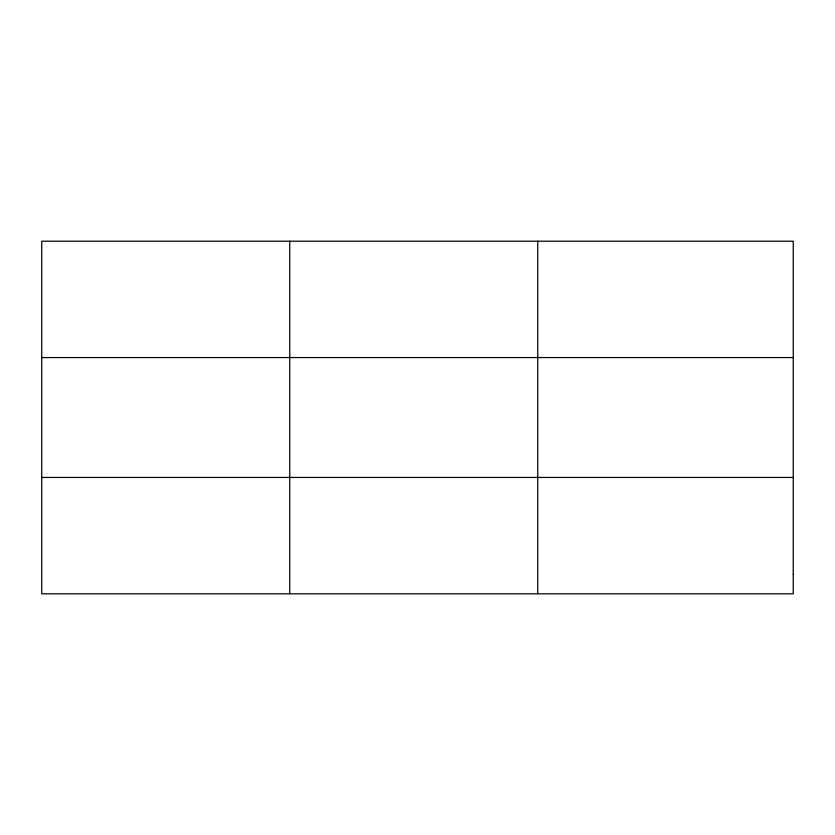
<?xml version="1.0" encoding="UTF-8"?>
<svg xmlns="http://www.w3.org/2000/svg" width="835" height="835" viewBox="0 0 835 835"><rect width="100%" height="100%" fill="white"/><g stroke="black" fill="none" stroke-linecap="round" stroke-linejoin="round"><path stroke-width="1.25" d="M289.745 593.8L289.745 241.2M537.74 593.8L537.74 241.2M41.75 357.557L793.25 357.557M41.75 477.443L793.25 477.443M793.25 574.407L793.25 593.8L41.75 593.8L41.75 241.2L793.25 241.2L793.25 574.407"/></g></svg>
